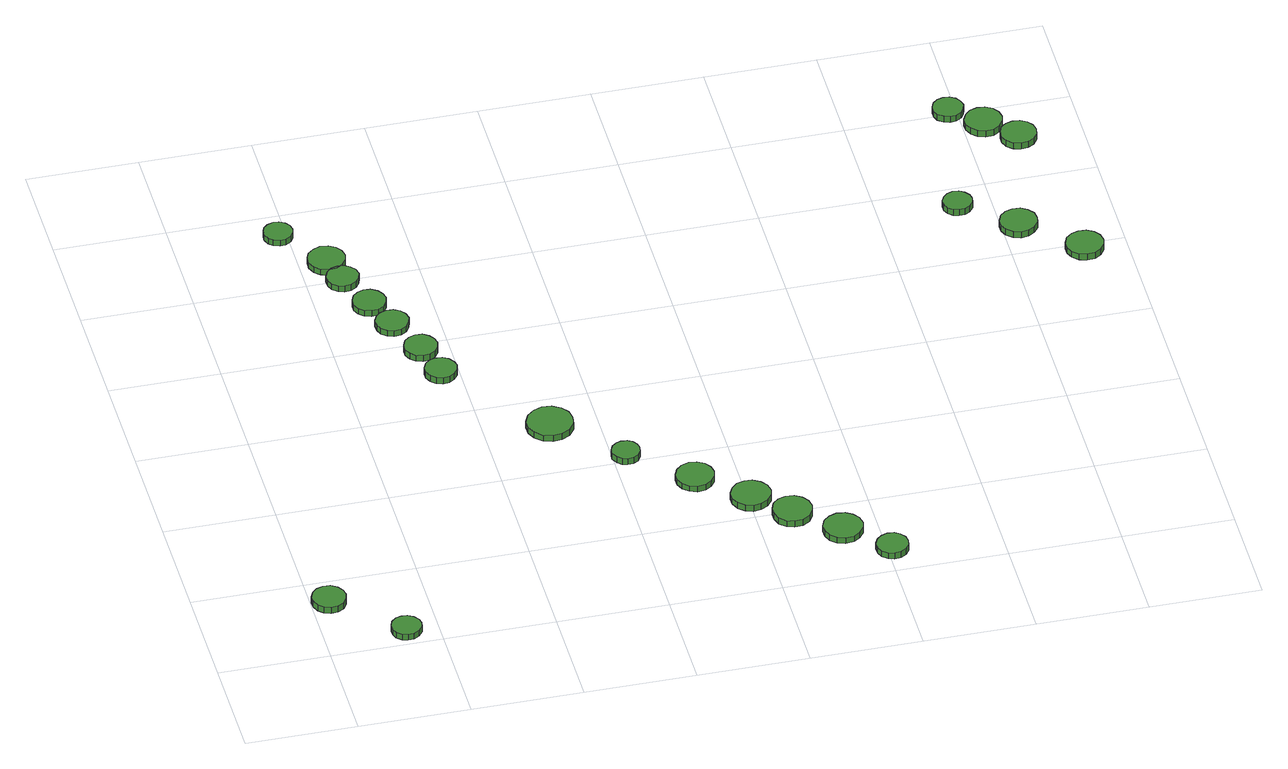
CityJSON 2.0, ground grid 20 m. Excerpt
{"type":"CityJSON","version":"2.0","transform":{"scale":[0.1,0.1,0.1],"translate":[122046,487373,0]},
"CityObjects":{
"tree1":{"type":"SolitaryVegetationObject","attributes":{"function":"something"},"geometry":[{"type":"MultiSurface","lod":"1","boundaries":[[[0,1,2,3,4,5,6,7,8,9,10,11,12,13,14]],[[15,16,17,18,19,20,21,22,23,24,25,26,27,28,29]],[[0,29,28,1]],[[1,28,27,2]],[[2,27,26,3]],[[3,26,25,4]],[[4,25,24,5]],[[5,24,23,6]],[[6,23,22,7]],[[7,22,21,8]],[[8,21,20,9]],[[9,20,19,10]],[[10,19,18,11]],[[11,18,17,12]],[[12,17,16,13]],[[13,16,15,14]],[[14,15,29,0]]]}]},
"tree2":{"type":"SolitaryVegetationObject","attributes":{"function":"something"},"geometry":[{"type":"MultiSurface","lod":"1","boundaries":[[[30,31,32,33,34,35,36,37,38,39,40,41,42,43,44]],[[45,46,47,48,49,50,51,52,53,54,55,56,57,58,59]],[[30,59,58,31]],[[31,58,57,32]],[[32,57,56,33]],[[33,56,55,34]],[[34,55,54,35]],[[35,54,53,36]],[[36,53,52,37]],[[37,52,51,38]],[[38,51,50,39]],[[39,50,49,40]],[[40,49,48,41]],[[41,48,47,42]],[[42,47,46,43]],[[43,46,45,44]],[[44,45,59,30]]]}]},
"tree3":{"type":"SolitaryVegetationObject","attributes":{"function":"something"},"geometry":[{"type":"MultiSurface","lod":"1","boundaries":[[[60,61,62,63,64,65,66,67,68,69,70,71,72,73,74]],[[75,76,77,78,79,80,81,82,83,84,85,86,87,88,89]],[[60,89,88,61]],[[61,88,87,62]],[[62,87,86,63]],[[63,86,85,64]],[[64,85,84,65]],[[65,84,83,66]],[[66,83,82,67]],[[67,82,81,68]],[[68,81,80,69]],[[69,80,79,70]],[[70,79,78,71]],[[71,78,77,72]],[[72,77,76,73]],[[73,76,75,74]],[[74,75,89,60]]]}]},
"tree4":{"type":"SolitaryVegetationObject","attributes":{"function":"something"},"geometry":[{"type":"MultiSurface","lod":"1","boundaries":[[[90,91,92,93,94,95,96,97,98,99,100,101,102,103,104]],[[105,106,107,108,109,110,111,112,113,114,115,116,117,118,119]],[[90,119,118,91]],[[91,118,117,92]],[[92,117,116,93]],[[93,116,115,94]],[[94,115,114,95]],[[95,114,113,96]],[[96,113,112,97]],[[97,112,111,98]],[[98,111,110,99]],[[99,110,109,100]],[[100,109,108,101]],[[101,108,107,102]],[[102,107,106,103]],[[103,106,105,104]],[[104,105,119,90]]]}]},
"tree5":{"type":"SolitaryVegetationObject","attributes":{"function":"something"},"geometry":[{"type":"MultiSurface","lod":"1","boundaries":[[[120,121,122,123,124,125,126,127,128,129,130,131,132,133,134]],[[135,136,137,138,139,140,141,142,143,144,145,146,147,148,149]],[[120,149,148,121]],[[121,148,147,122]],[[122,147,146,123]],[[123,146,145,124]],[[124,145,144,125]],[[125,144,143,126]],[[126,143,142,127]],[[127,142,141,128]],[[128,141,140,129]],[[129,140,139,130]],[[130,139,138,131]],[[131,138,137,132]],[[132,137,136,133]],[[133,136,135,134]],[[134,135,149,120]]]}]},
"tree6":{"type":"SolitaryVegetationObject","attributes":{"function":"something"},"geometry":[{"type":"MultiSurface","lod":"1","boundaries":[[[150,151,152,153,154,155,156,157,158,159,160,161,162,163,164]],[[165,166,167,168,169,170,171,172,173,174,175,176,177,178,179]],[[150,179,178,151]],[[151,178,177,152]],[[152,177,176,153]],[[153,176,175,154]],[[154,175,174,155]],[[155,174,173,156]],[[156,173,172,157]],[[157,172,171,158]],[[158,171,170,159]],[[159,170,169,160]],[[160,169,168,161]],[[161,168,167,162]],[[162,167,166,163]],[[163,166,165,164]],[[164,165,179,150]]]}]},
"tree7":{"type":"SolitaryVegetationObject","attributes":{"function":"something"},"geometry":[{"type":"MultiSurface","lod":"1","boundaries":[[[180,181,182,183,184,185,186,187,188,189,190,191,192,193,194]],[[195,196,197,198,199,200,201,202,203,204,205,206,207,208,209]],[[180,209,208,181]],[[181,208,207,182]],[[182,207,206,183]],[[183,206,205,184]],[[184,205,204,185]],[[185,204,203,186]],[[186,203,202,187]],[[187,202,201,188]],[[188,201,200,189]],[[189,200,199,190]],[[190,199,198,191]],[[191,198,197,192]],[[192,197,196,193]],[[193,196,195,194]],[[194,195,209,180]]]}]},
"tree8":{"type":"SolitaryVegetationObject","attributes":{"function":"something"},"geometry":[{"type":"MultiSurface","lod":"1","boundaries":[[[210,211,212,213,214,215,216,217,218,219,220,221,222,223,224]],[[225,226,227,228,229,230,231,232,233,234,235,236,237,238,239]],[[210,239,238,211]],[[211,238,237,212]],[[212,237,236,213]],[[213,236,235,214]],[[214,235,234,215]],[[215,234,233,216]],[[216,233,232,217]],[[217,232,231,218]],[[218,231,230,219]],[[219,230,229,220]],[[220,229,228,221]],[[221,228,227,222]],[[222,227,226,223]],[[223,226,225,224]],[[224,225,239,210]]]}]},
"tree9":{"type":"SolitaryVegetationObject","attributes":{"function":"something"},"geometry":[{"type":"MultiSurface","lod":"1","boundaries":[[[240,241,242,243,244,245,246,247,248,249,250,251,252,253,254]],[[255,256,257,258,259,260,261,262,263,264,265,266,267,268,269]],[[240,269,268,241]],[[241,268,267,242]],[[242,267,266,243]],[[243,266,265,244]],[[244,265,264,245]],[[245,264,263,246]],[[246,263,262,247]],[[247,262,261,248]],[[248,261,260,249]],[[249,260,259,250]],[[250,259,258,251]],[[251,258,257,252]],[[252,257,256,253]],[[253,256,255,254]],[[254,255,269,240]]]}]},
"tree10":{"type":"SolitaryVegetationObject","attributes":{"function":"something"},"geometry":[{"type":"MultiSurface","lod":"1","boundaries":[[[270,271,272,273,274,275,276,277,278,279,280,281,282,283,284]],[[285,286,287,288,289,290,291,292,293,294,295,296,297,298,299]],[[270,299,298,271]],[[271,298,297,272]],[[272,297,296,273]],[[273,296,295,274]],[[274,295,294,275]],[[275,294,293,276]],[[276,293,292,277]],[[277,292,291,278]],[[278,291,290,279]],[[279,290,289,280]],[[280,289,288,281]],[[281,288,287,282]],[[282,287,286,283]],[[283,286,285,284]],[[284,285,299,270]]]}]},
"tree11":{"type":"SolitaryVegetationObject","attributes":{"function":"something"},"geometry":[{"type":"MultiSurface","lod":"1","boundaries":[[[300,301,302,303,304,305,306,307,308,309,310,311,312,313,314]],[[315,316,317,318,319,320,321,322,323,324,325,326,327,328,329]],[[300,329,328,301]],[[301,328,327,302]],[[302,327,326,303]],[[303,326,325,304]],[[304,325,324,305]],[[305,324,323,306]],[[306,323,322,307]],[[307,322,321,308]],[[308,321,320,309]],[[309,320,319,310]],[[310,319,318,311]],[[311,318,317,312]],[[312,317,316,313]],[[313,316,315,314]],[[314,315,329,300]]]}]},
"tree12":{"type":"SolitaryVegetationObject","attributes":{"function":"something"},"geometry":[{"type":"MultiSurface","lod":"1","boundaries":[[[330,331,332,333,334,335,336,337,338,339,340,341,342,343,344]],[[345,346,347,348,349,350,351,352,353,354,355,356,357,358,359]],[[330,359,358,331]],[[331,358,357,332]],[[332,357,356,333]],[[333,356,355,334]],[[334,355,354,335]],[[335,354,353,336]],[[336,353,352,337]],[[337,352,351,338]],[[338,351,350,339]],[[339,350,349,340]],[[340,349,348,341]],[[341,348,347,342]],[[342,347,346,343]],[[343,346,345,344]],[[344,345,359,330]]]}]},
"tree13":{"type":"SolitaryVegetationObject","attributes":{"function":"something"},"geometry":[{"type":"MultiSurface","lod":"1","boundaries":[[[360,361,362,363,364,365,366,367,368,369,370,371,372,373,374]],[[375,376,377,378,379,380,381,382,383,384,385,386,387,388,389]],[[360,389,388,361]],[[361,388,387,362]],[[362,387,386,363]],[[363,386,385,364]],[[364,385,384,365]],[[365,384,383,366]],[[366,383,382,367]],[[367,382,381,368]],[[368,381,380,369]],[[369,380,379,370]],[[370,379,378,371]],[[371,378,377,372]],[[372,377,376,373]],[[373,376,375,374]],[[374,375,389,360]]]}]},
"tree14":{"type":"SolitaryVegetationObject","attributes":{"function":"something"},"geometry":[{"type":"MultiSurface","lod":"1","boundaries":[[[390,391,392,393,394,395,396,397,398,399,400,401,402,403,404]],[[405,406,407,408,409,410,411,412,413,414,415,416,417,418,419]],[[390,419,418,391]],[[391,418,417,392]],[[392,417,416,393]],[[393,416,415,394]],[[394,415,414,395]],[[395,414,413,396]],[[396,413,412,397]],[[397,412,411,398]],[[398,411,410,399]],[[399,410,409,400]],[[400,409,408,401]],[[401,408,407,402]],[[402,407,406,403]],[[403,406,405,404]],[[404,405,419,390]]]}]},
"tree15":{"type":"SolitaryVegetationObject","attributes":{"function":"something"},"geometry":[{"type":"MultiSurface","lod":"1","boundaries":[[[420,421,422,423,424,425,426,427,428,429,430,431,432,433,434]],[[435,436,437,438,439,440,441,442,443,444,445,446,447,448,449]],[[420,449,448,421]],[[421,448,447,422]],[[422,447,446,423]],[[423,446,445,424]],[[424,445,444,425]],[[425,444,443,426]],[[426,443,442,427]],[[427,442,441,428]],[[428,441,440,429]],[[429,440,439,430]],[[430,439,438,431]],[[431,438,437,432]],[[432,437,436,433]],[[433,436,435,434]],[[434,435,449,420]]]}]},
"tree16":{"type":"SolitaryVegetationObject","attributes":{"function":"something"},"geometry":[{"type":"MultiSurface","lod":"1","boundaries":[[[450,451,452,453,454,455,456,457,458,459,460,461,462,463,464]],[[465,466,467,468,469,470,471,472,473,474,475,476,477,478,479]],[[450,479,478,451]],[[451,478,477,452]],[[452,477,476,453]],[[453,476,475,454]],[[454,475,474,455]],[[455,474,473,456]],[[456,473,472,457]],[[457,472,471,458]],[[458,471,470,459]],[[459,470,469,460]],[[460,469,468,461]],[[461,468,467,462]],[[462,467,466,463]],[[463,466,465,464]],[[464,465,479,450]]]}]},
"tree17":{"type":"SolitaryVegetationObject","attributes":{"function":"something"},"geometry":[{"type":"MultiSurface","lod":"1","boundaries":[[[480,481,482,483,484,485,486,487,488,489,490,491,492,493,494]],[[495,496,497,498,499,500,501,502,503,504,505,506,507,508,509]],[[480,509,508,481]],[[481,508,507,482]],[[482,507,506,483]],[[483,506,505,484]],[[484,505,504,485]],[[485,504,503,486]],[[486,503,502,487]],[[487,502,501,488]],[[488,501,500,489]],[[489,500,499,490]],[[490,499,498,491]],[[491,498,497,492]],[[492,497,496,493]],[[493,496,495,494]],[[494,495,509,480]]]}]},
"tree18":{"type":"SolitaryVegetationObject","attributes":{"function":"something"},"geometry":[{"type":"MultiSurface","lod":"1","boundaries":[[[510,511,512,513,514,515,516,517,518,519,520,521,522,523,524]],[[525,526,527,528,529,530,531,532,533,534,535,536,537,538,539]],[[510,539,538,511]],[[511,538,537,512]],[[512,537,536,513]],[[513,536,535,514]],[[514,535,534,515]],[[515,534,533,516]],[[516,533,532,517]],[[517,532,531,518]],[[518,531,530,519]],[[519,530,529,520]],[[520,529,528,521]],[[521,528,527,522]],[[522,527,526,523]],[[523,526,525,524]],[[524,525,539,510]]]}]},
"tree19":{"type":"SolitaryVegetationObject","attributes":{"function":"something"},"geometry":[{"type":"MultiSurface","lod":"1","boundaries":[[[540,541,542,543,544,545,546,547,548,549,550,551,552,553,554]],[[555,556,557,558,559,560,561,562,563,564,565,566,567,568,569]],[[540,569,568,541]],[[541,568,567,542]],[[542,567,566,543]],[[543,566,565,544]],[[544,565,564,545]],[[545,564,563,546]],[[546,563,562,547]],[[547,562,561,548]],[[548,561,560,549]],[[549,560,559,550]],[[550,559,558,551]],[[551,558,557,552]],[[552,557,556,553]],[[553,556,555,554]],[[554,555,569,540]]]}]},
"tree20":{"type":"SolitaryVegetationObject","attributes":{"function":"something"},"geometry":[{"type":"MultiSurface","lod":"1","boundaries":[[[570,571,572,573,574,575,576,577,578,579,580,581,582,583,584]],[[585,586,587,588,589,590,591,592,593,594,595,596,597,598,599]],[[570,599,598,571]],[[571,598,597,572]],[[572,597,596,573]],[[573,596,595,574]],[[574,595,594,575]],[[575,594,593,576]],[[576,593,592,577]],[[577,592,591,578]],[[578,591,590,579]],[[579,590,589,580]],[[580,589,588,581]],[[581,588,587,582]],[[582,587,586,583]],[[583,586,585,584]],[[584,585,599,570]]]}]},
"tree21":{"type":"SolitaryVegetationObject","attributes":{"function":"something"},"geometry":[{"type":"MultiSurface","lod":"1","boundaries":[[[600,601,602,603,604,605,606,607,608,609,610,611,612,613,614]],[[615,616,617,618,619,620,621,622,623,624,625,626,627,628,629]],[[600,629,628,601]],[[601,628,627,602]],[[602,627,626,603]],[[603,626,625,604]],[[604,625,624,605]],[[605,624,623,606]],[[606,623,622,607]],[[607,622,621,608]],[[608,621,620,609]],[[609,620,619,610]],[[610,619,618,611]],[[611,618,617,612]],[[612,617,616,613]],[[613,616,615,614]],[[614,615,629,600]]]}]},
"tree22":{"type":"SolitaryVegetationObject","attributes":{"function":"something"},"geometry":[{"type":"MultiSurface","lod":"1","boundaries":[[[630,631,632,633,634,635,636,637,638,639,640,641,642,643,644]],[[645,646,647,648,649,650,651,652,653,654,655,656,657,658,659]],[[630,659,658,631]],[[631,658,657,632]],[[632,657,656,633]],[[633,656,655,634]],[[634,655,654,635]],[[635,654,653,636]],[[636,653,652,637]],[[637,652,651,638]],[[638,651,650,639]],[[639,650,649,640]],[[640,649,648,641]],[[641,648,647,642]],[[642,647,646,643]],[[643,646,645,644]],[[644,645,659,630]]]}]}
},
"vertices":[
[62,142,16],[59,154,16],[52,164,16],[41,171,16],[28,172,16],[16,168,16],[7,160,16],[2,148,16],[2,136,16],[7,124,16],[16,116,16],[28,112,16],[41,113,16],[52,119,16],[59,130,16],[59,130,3],[52,119,3],[41,113,3],[28,112,3],[16,116,3],[7,124,3],[2,136,3],[2,148,3],[7,160,3],[16,168,3],[28,172,3],[41,171,3],[52,164,3],[59,154,3],[62,142,3],
[170,37,14],[168,47,14],[161,56,14],[151,62,14],[140,63,14],[130,60,14],[121,52,14],[117,42,14],[117,31,14],[121,21,14],[130,13,14],[140,10,14],[151,11,14],[161,17,14],[168,26,14],[168,26,2],[161,17,2],[151,11,2],[140,10,2],[130,13,2],[121,21,2],[117,31,2],[117,42,2],[121,52,2],[130,60,2],[140,63,2],[151,62,2],[161,56,2],[168,47,2],[170,37,2],
[209,1140,17],[207,1151,17],[201,1159,17],[191,1165,17],[181,1166,17],[170,1162,17],[162,1155,17],[158,1145,17],[158,1135,17],[162,1125,17],[170,1118,17],[181,1114,17],[191,1115,17],[201,1121,17],[207,1129,17],[207,1129,5],[201,1121,5],[191,1115,5],[181,1114,5],[170,1118,5],[162,1125,5],[158,1135,5],[158,1145,5],[162,1155,5],[170,1162,5],[181,1166,5],[191,1165,5],[201,1159,5],[207,1151,5],[209,1140,5],
[292,997,15],[289,1009,15],[282,1018,15],[272,1024,15],[260,1025,15],[249,1022,15],[240,1014,15],[235,1003,15],[235,991,15],[240,980,15],[249,972,15],[260,969,15],[272,970,15],[282,976,15],[289,985,15],[289,985,2],[282,976,2],[272,970,2],[260,969,2],[249,972,2],[240,980,2],[235,991,2],[235,1003,2],[240,1014,2],[249,1022,2],[260,1025,2],[272,1024,2],[282,1018,2],[289,1009,2],[292,997,2],
[281,1052,15],[278,1065,15],[270,1076,15],[258,1083,15],[244,1085,15],[231,1080,15],[220,1071,15],[215,1059,15],[215,1045,15],[220,1032,15],[231,1023,15],[244,1019,15],[258,1020,15],[270,1027,15],[278,1038,15],[278,1038,3],[270,1027,3],[258,1020,3],[244,1019,3],[231,1023,3],[220,1032,3],[215,1045,3],[215,1059,3],[220,1071,3],[231,1080,3],[244,1085,3],[258,1083,3],[270,1076,3],[278,1065,3],[281,1052,3],
[322,922,14],[319,934,14],[312,944,14],[301,951,14],[289,952,14],[277,948,14],[268,940,14],[263,928,14],[263,916,14],[268,905,14],[277,897,14],[289,893,14],[301,894,14],[312,900,14],[319,910,14],[319,910,1],[312,900,1],[301,894,1],[289,893,1],[277,897,1],[268,905,1],[263,916,1],[263,928,1],[268,940,1],[277,948,1],[289,952,1],[301,951,1],[312,944,1],[319,934,1],[322,922,1],
[347,859,14],[344,871,14],[337,881,14],[326,887,14],[314,888,14],[302,884,14],[293,876,14],[288,865,14],[288,853,14],[293,841,14],[302,833,14],[314,829,14],[326,830,14],[337,837,14],[344,847,14],[344,847,2],[337,837,2],[326,830,2],[314,829,2],[302,833,2],[293,841,2],[288,853,2],[288,865,2],[293,876,2],[302,884,2],[314,888,2],[326,887,2],[337,881,2],[344,871,2],[347,859,2],
[395,705,20],[392,716,20],[385,726,20],[375,732,20],[363,733,20],[352,730,20],[343,722,20],[338,711,20],[338,699,20],[343,688,20],[352,680,20],[363,676,20],[375,678,20],[385,684,20],[392,693,20],[392,693,7],[385,684,7],[375,678,7],[363,676,7],[352,680,7],[343,688,7],[338,699,7],[338,711,7],[343,722,7],[352,730,7],[363,733,7],[375,732,7],[385,726,7],[392,716,7],[395,705,7],
[378,777,17],[375,789,17],[368,799,17],[358,806,17],[345,807,17],[333,803,17],[324,795,17],[319,783,17],[319,771,17],[324,760,17],[333,752,17],[345,748,17],[358,749,17],[368,755,17],[375,765,17],[375,765,4],[368,755,4],[358,749,4],[345,748,4],[333,752,4],[324,760,4],[319,771,4],[319,783,4],[324,795,4],[333,803,4],[345,807,4],[358,806,4],[368,799,4],[375,789,4],[378,777,4],
[554,517,21],[551,534,21],[541,547,21],[526,556,21],[509,558,21],[493,552,21],[480,541,21],[473,525,21],[473,508,21],[480,493,21],[493,481,21],[509,476,21],[526,478,21],[541,486,21],[551,500,21],[551,500,8],[541,486,8],[526,478,8],[509,476,8],[493,481,8],[480,493,8],[473,508,8],[473,525,8],[480,541,8],[493,552,8],[509,558,8],[526,556,8],[541,547,8],[551,534,8],[554,517,8],
[648,415,16],[646,425,16],[640,434,16],[631,439,16],[620,440,16],[611,437,16],[603,430,16],[598,420,16],[598,410,16],[603,400,16],[611,393,16],[620,390,16],[631,391,16],[640,396,16],[646,405,16],[646,405,3],[640,396,3],[631,391,3],[620,390,3],[611,393,3],[603,400,3],[598,410,3],[598,420,3],[603,430,3],[611,437,3],[620,440,3],[631,439,3],[640,434,3],[646,425,3],[648,415,3],
[757,323,15],[754,337,15],[746,348,15],[734,355,15],[720,357,15],[706,352,15],[696,343,15],[690,330,15],[690,316,15],[696,303,15],[706,294,15],[720,289,15],[734,291,15],[746,298,15],[754,309,15],[754,309,3],[746,298,3],[734,291,3],[720,289,3],[706,294,3],[696,303,3],[690,316,3],[690,330,3],[696,343,3],[706,352,3],[720,357,3],[734,355,3],[746,348,3],[754,337,3],[757,323,3],
[840,250,15],[837,265,15],[828,276,15],[815,284,15],[801,285,15],[787,281,15],[776,271,15],[770,258,15],[770,243,15],[776,229,15],[787,220,15],[801,215,15],[815,217,15],[828,224,15],[837,236,15],[837,236,2],[828,224,2],[815,217,2],[801,215,2],[787,220,2],[776,229,2],[770,243,2],[770,258,2],[776,271,2],[787,281,2],[801,285,2],[815,284,2],[828,276,2],[837,265,2],[840,250,2],
[899,193,14],[896,207,14],[888,219,14],[875,227,14],[860,228,14],[846,224,14],[835,214,14],[830,200,14],[830,186,14],[835,172,14],[846,162,14],[860,158,14],[875,159,14],[888,167,14],[896,179,14],[896,179,1],[888,167,1],[875,159,1],[860,158,1],[846,162,1],[835,172,1],[830,186,1],[830,200,1],[835,214,1],[846,224,1],[860,228,1],[875,227,1],[888,219,1],[896,207,1],[899,193,1],
[973,127,14],[970,141,14],[961,153,14],[949,160,14],[934,162,14],[920,157,14],[909,148,14],[903,134,14],[903,120,14],[909,106,14],[920,96,14],[934,92,14],[949,93,14],[961,101,14],[970,113,14],[970,113,2],[961,101,2],[949,93,2],[934,92,2],[920,96,2],[909,106,2],[903,120,2],[903,134,2],[909,148,2],[920,157,2],[934,162,2],[949,160,2],[961,153,2],[970,141,2],[973,127,2],
[1037,60,14],[1035,71,14],[1028,81,14],[1018,87,14],[1006,88,14],[995,84,14],[986,76,14],[981,66,14],[981,54,14],[986,43,14],[995,35,14],[1006,32,14],[1018,33,14],[1028,39,14],[1035,48,14],[1035,48,1],[1028,39,1],[1018,33,1],[1006,32,1],[995,35,1],[986,43,1],[981,54,1],[981,66,1],[986,76,1],[995,84,1],[1006,88,1],[1018,87,1],[1028,81,1],[1035,71,1],[1037,60,1],
[1363,939,24],[1361,949,24],[1354,958,24],[1345,964,24],[1334,965,24],[1324,961,24],[1316,954,24],[1311,944,24],[1311,933,24],[1316,923,24],[1324,916,24],[1334,913,24],[1345,914,24],[1354,919,24],[1361,928,24],[1361,928,11],[1354,919,11],[1345,914,11],[1334,913,11],[1324,916,11],[1316,923,11],[1311,933,11],[1311,944,11],[1316,954,11],[1324,961,11],[1334,965,11],[1345,964,11],[1354,958,11],[1361,949,11],[1363,939,11],
[1459,861,24],[1457,875,24],[1448,886,24],[1437,893,24],[1423,894,24],[1410,890,24],[1399,881,24],[1394,868,24],[1394,854,24],[1399,842,24],[1410,833,24],[1423,828,24],[1437,830,24],[1448,837,24],[1457,848,24],[1457,848,11],[1448,837,11],[1437,830,11],[1423,828,11],[1410,833,11],[1399,842,11],[1394,854,11],[1394,868,11],[1399,881,11],[1410,890,11],[1423,894,11],[1437,893,11],[1448,886,11],[1457,875,11],[1459,861,11],
[1409,1192,25],[1406,1203,25],[1400,1212,25],[1390,1218,25],[1379,1219,25],[1368,1216,25],[1359,1208,25],[1355,1198,25],[1355,1186,25],[1359,1176,25],[1368,1169,25],[1379,1165,25],[1390,1166,25],[1400,1172,25],[1406,1181,25],[1406,1181,12],[1400,1172,12],[1390,1166,12],[1379,1165,12],[1368,1169,12],[1359,1176,12],[1355,1186,12],[1355,1198,12],[1359,1208,12],[1368,1216,12],[1379,1219,12],[1390,1218,12],[1400,1212,12],[1406,1203,12],[1409,1192,12],
[1556,775,24],[1553,789,24],[1545,800,24],[1533,807,24],[1519,808,24],[1506,804,24],[1495,795,24],[1490,782,24],[1490,768,24],[1495,756,24],[1506,746,24],[1519,742,24],[1533,743,24],[1545,750,24],[1553,762,24],[1553,762,11],[1545,750,11],[1533,743,11],[1519,742,11],[1506,746,11],[1495,756,11],[1490,768,11],[1490,782,11],[1495,795,11],[1506,804,11],[1519,808,11],[1533,807,11],[1545,800,11],[1553,789,11],[1556,775,11],
[1466,1145,25],[1463,1159,25],[1455,1170,25],[1443,1177,25],[1429,1178,25],[1416,1174,25],[1406,1165,25],[1400,1152,25],[1400,1138,25],[1406,1126,25],[1416,1116,25],[1429,1112,25],[1443,1113,25],[1455,1120,25],[1463,1132,25],[1463,1132,12],[1455,1120,12],[1443,1113,12],[1429,1112,12],[1416,1116,12],[1406,1126,12],[1400,1138,12],[1400,1152,12],[1406,1165,12],[1416,1174,12],[1429,1178,12],[1443,1177,12],[1455,1170,12],[1463,1159,12],[1466,1145,12],
[1515,1097,25],[1512,1110,25],[1504,1120,25],[1493,1127,25],[1480,1128,25],[1467,1124,25],[1457,1116,25],[1452,1103,25],[1452,1090,25],[1457,1078,25],[1467,1069,25],[1480,1065,25],[1493,1067,25],[1504,1073,25],[1512,1084,25],[1512,1084,12],[1504,1073,12],[1493,1067,12],[1480,1065,12],[1467,1069,12],[1457,1078,12],[1452,1090,12],[1452,1103,12],[1457,1116,12],[1467,1124,12],[1480,1128,12],[1493,1127,12],[1504,1120,12],[1512,1110,12],[1515,1097,12]
]}
